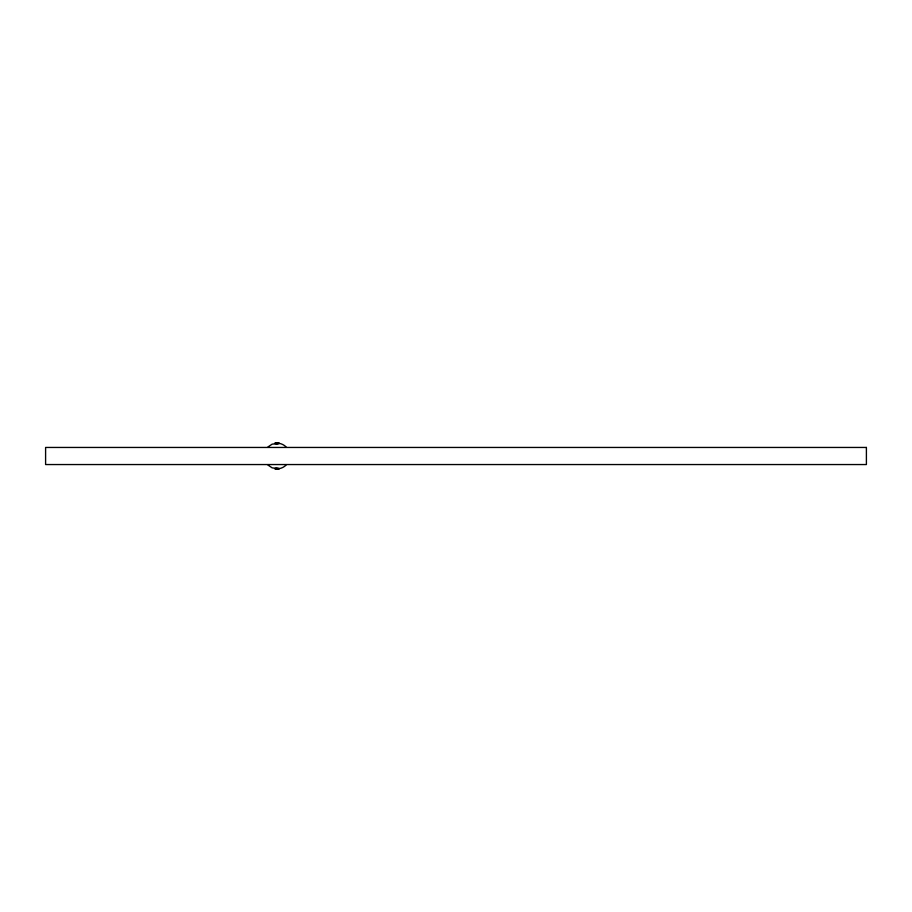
<?xml version="1.0" encoding="UTF-8"?>
<svg xmlns="http://www.w3.org/2000/svg" width="912" height="912" viewBox="0 0 912 912"><rect width="100%" height="100%" fill="white"/><g stroke="black" fill="none" stroke-linecap="round" stroke-linejoin="round"><path stroke-width="1.37" d="M267.968 446.937L272.129 444.155L279.494 443.426M276.553 443.426L279.346 443.426M267.968 465.063L272.129 467.845L277.522 468.574M276.085 443.426L279.118 443.426M274.58 468.574L278 468.574M275.652 443.426L278.81 443.426M274.729 468.574L278.434 468.574M275.264 443.426L278.434 443.426M274.957 468.574L278.81 468.574M274.957 443.426L278 443.426M275.264 468.574L279.118 468.574M274.729 443.426L277.043 443.175A12.825 12.825 0 0 1 286.106 446.937M275.652 468.574L279.346 468.574M276.085 468.574L279.494 468.574M274.535 443.426L277.522 443.426M276.553 468.574L277.043 468.825A12.825 12.825 0 0 0 286.106 465.063M866.4 447.45L45.6 447.45L45.6 464.55L866.4 464.55L866.4 447.45"/></g></svg>
